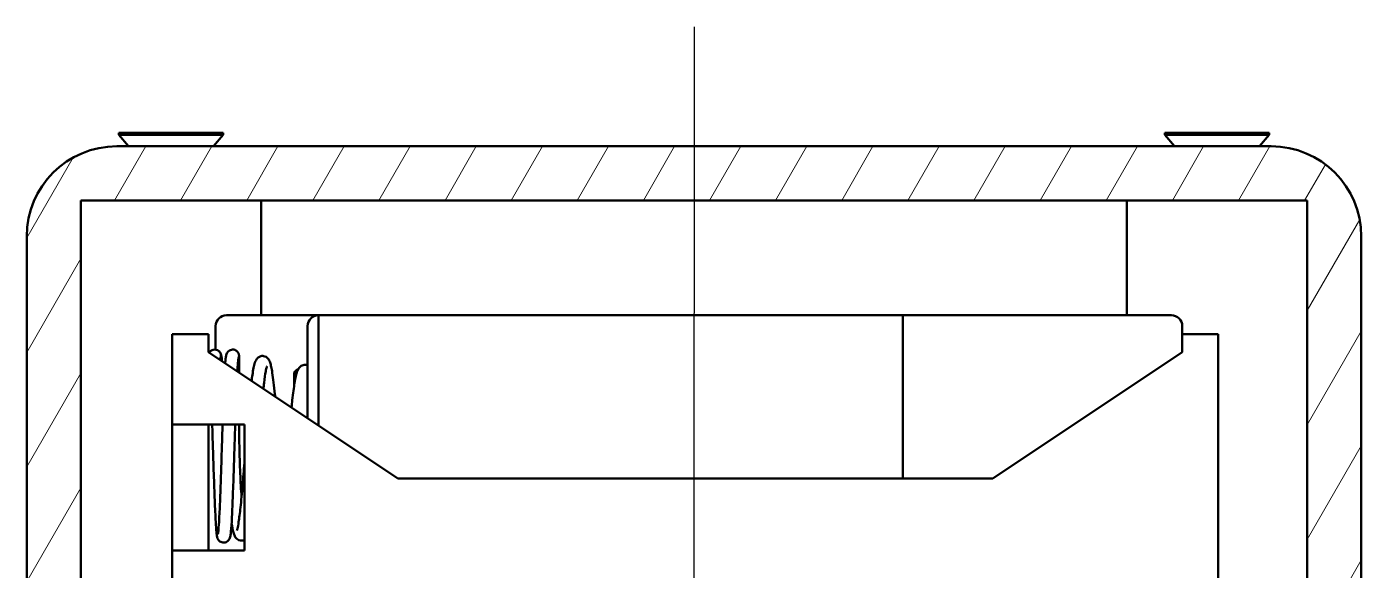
# Model space of a CAD drawing. Header units: millimetres. Extents: x 0 to 841, y 0 to 594.
# Drawn here: x 522.2 to 596.2, y 467 to 497.2 of the extents above; entities that cross this region are included whole.
import ezdxf

# ---------------------------------------------------------------- set-up
doc = ezdxf.new("R2010")
doc.units = ezdxf.units.MM
for name, color, linetype, lineweight in [('Видимый контур (ГОСТ)', 7, 'Continuous', 50), ('Осевая линия (ГОСТ)', 7, 'Continuous', 25), ('Штриховка (ГОСТ)', 7, 'Continuous', 18)]:
    doc.layers.add(name, color=color, linetype=linetype, lineweight=lineweight)

msp = doc.modelspace()

# ---------------------------------------------------------------- hatches: boundary and pattern name
at = {"layer": 'Штриховка (ГОСТ)'}
h = msp.add_hatch(dxfattribs=at)
h.set_pattern_fill('ANSI31', color=256, scale=25.4, angle=14.99998, style=0)
h.set_pattern_definition([(60, (0, 0), (-2.74963, 1.587501), [])])
edge = h.paths.add_edge_path()
edge.add_ellipse((591.244, 485.528), major_axis=(5, 0), ratio=1, start_angle=0, end_angle=90)
edge.add_line((591.244, 490.528), (527.244, 490.528))
edge.add_ellipse((527.244, 485.528), major_axis=(0, 5), ratio=1, start_angle=0, end_angle=90)
edge.add_line((522.244, 485.528), (522.244, 463.638))
edge.add_line((522.244, 463.638), (522.244, 463.528))
edge.add_line((522.244, 463.528), (523.744, 463.528))
edge.add_line((523.744, 463.528), (523.744, 465.028))
edge.add_line((523.744, 465.028), (525.228, 465.028))
edge.add_line((525.228, 465.028), (525.244, 465.028))
edge.add_line((525.244, 465.028), (525.244, 487.528))
edge.add_line((525.244, 487.528), (593.244, 487.528))
edge.add_line((593.244, 487.528), (593.244, 465.138))
edge.add_line((593.244, 465.138), (593.244, 465.028))
edge.add_line((593.244, 465.028), (594.728, 465.028))
edge.add_line((594.728, 465.028), (594.744, 465.028))
edge.add_line((594.744, 465.028), (594.744, 463.638))
edge.add_line((594.744, 463.638), (594.744, 463.528))
edge.add_line((594.744, 463.528), (596.228, 463.528))
edge.add_line((596.228, 463.528), (596.244, 463.528))
edge.add_line((596.244, 463.528), (596.244, 485.528))

# ---------------------------------------------------------------- linework, layer by layer
at = {"layer": 'Видимый контур (ГОСТ)'}
for p, q in [((533.144, 491.278), (527.344, 491.278)), ((527.344, 491.278), (527.344, 491.161)), ((527.344, 491.161), (533.144, 491.161)), ((527.887, 490.528), (527.344, 491.161)), ((532.601, 490.528), (533.144, 491.161)), ((533.144, 491.278), (533.144, 491.161)), ((591.144, 491.278), (585.344, 491.278)), ((585.344, 491.278), (585.344, 491.161)), ((585.344, 491.161), (591.144, 491.161)), ((585.887, 490.528), (585.344, 491.161)), ((590.601, 490.528), (591.144, 491.161)), ((591.144, 491.278), (591.144, 491.161)), ((527.244, 490.528), (591.244, 490.528)), ((525.244, 487.528), (525.244, 465.028)), ((593.244, 487.528), (525.244, 487.528)), ((535.244, 481.157), (535.244, 487.528)), ((583.244, 487.528), (583.244, 481.157)), ((593.244, 465.028), (593.244, 487.528)), ((522.244, 463.528), (522.244, 485.528)), ((596.244, 485.528), (596.244, 463.528)), ((538.416, 481.157), (533.316, 481.157)), ((538.416, 481.157), (538.416, 475.04)), ((570.816, 481.157), (538.416, 481.157)), ((570.816, 481.157), (580.616, 481.157)), ((570.816, 481.157), (570.816, 472.107)), ((570.816, 481.157), (585.716, 481.157)), ((580.616, 481.157), (580.616, 481.157)), ((532.716, 480.557), (532.716, 479.253)), ((537.816, 475.44), (537.816, 480.557)), ((586.316, 480.107), (586.316, 480.557)), ((530.316, 480.107), (532.316, 480.107)), ((530.316, 475.107), (530.316, 480.107)), ((532.316, 480.107), (532.316, 479.107)), ((586.316, 480.107), (588.316, 480.107)), ((586.316, 479.107), (586.316, 480.107)), ((588.316, 480.107), (588.316, 464.107)), ((532.316, 479.107), (542.816, 472.107)), ((575.816, 472.107), (586.316, 479.107)), ((537.066, 477.216), (537.066, 477.857)), ((530.316, 468.107), (530.316, 475.107)), ((534.316, 475.107), (530.316, 475.107)), ((532.316, 475.107), (532.316, 468.107)), ((534.316, 468.107), (534.316, 475.107)), ((542.816, 472.107), (575.816, 472.107)), ((530.316, 468.107), (534.316, 468.107)), ((530.316, 466.274), (530.316, 468.107))]:
    msp.add_line(p, q, dxfattribs=at)
for centre, radius, start, end in [((527.244, 485.528), 5, 90, 180), ((591.244, 485.528), 5, 0, 90), ((533.316, 480.557), 0.6, 90, 180), ((538.416, 480.557), 0.6, 90, 180), ((585.716, 480.557), 0.6, 0, 90), ((537.366, 477.857), 0.3, 106.67081, 180), ((537.526, 478.457), 0.3, 343.55109, 345.16489)]:
    msp.add_arc(centre, radius, start, end, dxfattribs=at)
for points, knots in [([(533.016, 478.907), (533.016, 479.011), (532.915, 479.22), (532.584, 479.296), (532.407, 479.162), (532.36, 479.077)], [0.001094672, 0.001094672, 0.001094672, 0.001094672, 0.001407477, 0.0017202819, 0.0020121707, 0.0020121707, 0.0020121707, 0.0020121707]), ([(532.663, 479.257), (532.663, 479.257), (532.668, 479.257), (532.678, 479.256), (532.685, 479.256), (532.714, 479.254), (532.736, 479.25), (532.799, 479.233), (532.839, 479.214), (532.899, 479.172), (532.922, 479.149), (532.96, 479.103), (532.974, 479.079), (532.997, 479.037), (533.004, 479.018), (533.02, 478.973), (533.025, 478.951), (533.045, 478.863), (533.053, 478.796), (533.066, 478.675), (533.07, 478.64), (533.073, 478.602)], [0, 0, 0, 0, 0.0008, 0.0008, 0.0032009, 0.0032009, 0.0104247, 0.0104247, 0.0246863, 0.0246863, 0.0372028, 0.0372028, 0.0507887, 0.0507887, 0.0666765, 0.0666765, 0.0943033, 0.0943033, 0.1770806, 0.1770806, 0.2076176, 0.2076176, 0.2076176, 0.2076176]), ([(533.249, 478.484), (533.257, 478.59), (533.266, 478.679), (533.283, 478.828), (533.291, 478.886), (533.312, 478.975), (533.318, 479.006), (533.35, 479.068), (533.359, 479.084), (533.381, 479.115), (533.392, 479.129), (533.426, 479.165), (533.453, 479.188), (533.516, 479.225), (533.552, 479.241), (533.614, 479.254), (533.638, 479.257), (533.663, 479.257)], [0.5807015, 0.5807015, 0.5807015, 0.5807015, 0.6549435, 0.6549435, 0.7290308, 0.7290308, 0.7661358, 0.7661358, 0.776779, 0.776779, 0.7844183, 0.7844183, 0.7968351, 0.7968351, 0.8097943, 0.8097943, 0.8179029, 0.8179029, 0.8179029, 0.8179029]), ([(534.016, 478.907), (534.016, 478.907), (534.016, 478.907), (534.016, 479.011), (533.928, 479.194), (533.744, 479.256), (533.666, 479.257)], [0, 0, 0, 0, 0.000029, 0.000029, 0.571663, 1, 1, 1, 1]), ([(533.98, 478.753), (533.98, 478.753), (533.981, 478.754), (533.981, 478.755), (533.992, 478.778), (534.001, 478.803), (534.007, 478.829), (534.01, 478.841), (534.012, 478.854), (534.014, 478.867), (534.014, 478.874), (534.015, 478.88), (534.015, 478.887), (534.016, 478.893), (534.016, 478.9), (534.016, 478.907)], [0.7098164, 0.7098164, 0.7098164, 0.7098164, 0.7142118, 0.7142118, 0.7142118, 0.8569198, 0.8569198, 0.8569198, 0.9283909, 0.9283909, 0.9283909, 0.9641756, 0.9641756, 0.9641756, 1, 1, 1, 1]), ([(534.712, 477.509), (534.727, 477.63), (534.742, 477.743), (534.801, 478.148), (534.842, 478.367), (534.916, 478.584), (534.934, 478.629), (534.982, 478.714), (535.008, 478.754), (535.085, 478.826), (535.129, 478.857), (535.242, 478.9), (535.312, 478.908), (535.43, 478.89), (535.48, 478.87), (535.564, 478.819), (535.596, 478.788), (535.652, 478.721), (535.673, 478.686), (535.727, 478.58), (535.748, 478.51), (535.773, 478.419), (535.775, 478.409), (535.785, 478.369), (535.792, 478.338), (535.821, 478.206), (535.842, 478.092), (535.911, 477.653), (535.959, 477.249), (536.012, 476.733), (536.017, 476.685), (536.022, 476.636)], [0.4145865, 0.4145865, 0.4145865, 0.4145865, 0.4702626, 0.4702626, 0.6318358, 0.6318358, 0.6783089, 0.6783089, 0.7132879, 0.7132879, 0.7400344, 0.7400344, 0.7678891, 0.7678891, 0.7913124, 0.7913124, 0.8161425, 0.8161425, 0.8487348, 0.8487348, 0.9178843, 0.9178843, 0.9260333, 0.9260333, 0.9504846, 0.9504846, 1.0239851, 1.0239851, 1.2012167, 1.2012167, 1.2192389, 1.2192389, 1.2192389, 1.2192389]), ([(533.985, 478.783), (533.985, 478.783), (533.985, 478.783), (533.985, 478.781), (533.982, 478.766), (533.971, 478.697), (533.962, 478.618), (533.943, 478.392), (533.932, 478.229), (533.921, 478.036)], [0.0823067, 0.0823067, 0.0823067, 0.0823067, 0.0846644, 0.0846644, 0.1247637, 0.1247637, 0.2093613, 0.2093613, 0.3132619, 0.3132619, 0.3132619, 0.3132619]), ([(535.57, 478.335), (535.57, 478.335), (535.57, 478.335), (535.568, 478.331), (535.56, 478.313), (535.536, 478.233), (535.515, 478.147), (535.465, 477.877), (535.434, 477.66), (535.39, 477.301), (535.377, 477.191), (535.365, 477.074)], [0.8046703, 0.8046703, 0.8046703, 0.8046703, 0.8093145, 0.8093145, 0.8534058, 0.8534058, 0.935049, 0.935049, 1.0542686, 1.0542686, 1.1028587, 1.1028587, 1.1028587, 1.1028587]), ([(536.926, 476.033), (536.941, 476.178), (536.956, 476.318), (537.012, 476.822), (537.054, 477.152), (537.14, 477.69), (537.181, 477.892), (537.257, 478.098), (537.276, 478.142), (537.327, 478.226), (537.355, 478.264), (537.43, 478.332), (537.473, 478.361), (537.584, 478.402), (537.653, 478.41), (537.751, 478.396), (537.784, 478.386), (537.814, 478.373)], [0.2283105, 0.2283105, 0.2283105, 0.2283105, 0.2786766, 0.2786766, 0.4191398, 0.4191398, 0.5638419, 0.5638419, 0.6067809, 0.6067809, 0.6390977, 0.6390977, 0.6642065, 0.6642065, 0.6918792, 0.6918792, 0.7066788, 0.7066788, 0.7066788, 0.7066788]), ([(534.019, 475.107), (534.019, 475.073), (534.02, 475.038), (534.022, 474.65), (534.026, 474.285), (534.033, 473.922)], [0.3168913, 0.3168913, 0.3168913, 0.3168913, 0.3273829, 0.3273829, 0.4363211, 0.4363211, 0.4363211, 0.4363211]), ([(533.766, 473.914), (533.749, 473.368), (533.731, 472.815), (533.697, 471.787), (533.679, 471.297), (533.645, 470.431), (533.627, 470.046), (533.592, 469.429), (533.574, 469.195), (533.545, 468.954), (533.542, 468.903), (533.502, 468.788), (533.488, 468.751), (533.441, 468.686), (533.424, 468.665), (533.375, 468.622), (533.339, 468.598), (533.264, 468.569), (533.227, 468.56), (533.147, 468.554), (533.104, 468.559), (533.027, 468.582), (532.991, 468.6), (532.929, 468.645), (532.902, 468.671), (532.866, 468.717), (532.854, 468.737), (532.835, 468.773), (532.829, 468.789), (532.812, 468.834), (532.807, 468.858), (532.786, 468.954), (532.776, 469.03), (532.752, 469.277), (532.738, 469.471), (532.706, 470.03), (532.687, 470.439), (532.651, 471.344), (532.633, 471.846), (532.598, 472.892), (532.581, 473.45), (532.563, 473.999)], [0, 0, 0, 0, 0.163721, 0.163721, 0.325882, 0.325882, 0.489962, 0.489962, 0.654918, 0.654918, 0.741722, 0.741722, 0.768834, 0.768834, 0.77985, 0.77985, 0.794334, 0.794334, 0.806661, 0.806661, 0.820466, 0.820466, 0.833813, 0.833813, 0.847634, 0.847634, 0.860039, 0.860039, 0.874173, 0.874173, 0.90451, 0.90451, 0.99544, 0.99544, 1.124281, 1.124281, 1.297804, 1.297804, 1.462827, 1.462827, 1.627509, 1.627509, 1.627509, 1.627509]), ([(532.847, 469.034), (532.847, 469.034), (532.85, 469.047), (532.859, 469.105), (532.868, 469.176), (532.889, 469.418), (532.903, 469.633), (532.934, 470.199), (532.951, 470.573), (532.984, 471.425), (533.001, 471.917), (533.033, 472.876), (533.048, 473.347), (533.063, 473.815)], [0.8794599, 0.8794599, 0.8794599, 0.8794599, 0.9172413, 0.9172413, 0.9975452, 0.9975452, 1.1309055, 1.1309055, 1.2858612, 1.2858612, 1.4468287, 1.4468287, 1.5872603, 1.5872603, 1.5872603, 1.5872603]), ([(534.033, 473.922), (534.043, 473.403), (534.059, 472.877), (534.101, 471.925), (534.127, 471.482), (534.156, 471.087)], [0, 0, 0, 0, 0.155769, 0.155769, 0.3021698, 0.3021698, 0.3021698, 0.3021698]), ([(533.894, 469.226), (533.894, 469.226), (533.895, 469.228), (533.903, 469.247), (533.914, 469.283), (533.947, 469.419), (533.972, 469.547), (534.028, 469.916), (534.062, 470.187), (534.136, 470.866), (534.177, 471.299), (534.25, 472.147), (534.283, 472.556), (534.316, 472.972)], [0.8560972, 0.8560972, 0.8560972, 0.8560972, 0.8734872, 0.8734872, 0.9318503, 0.9318503, 1.0283111, 1.0283111, 1.1607502, 1.1607502, 1.3170814, 1.3170814, 1.4440175, 1.4440175, 1.4440175, 1.4440175]), ([(534.316, 468.701), (534.306, 468.696), (534.297, 468.692), (534.227, 468.665), (534.155, 468.656), (534.036, 468.675), (533.987, 468.696), (533.905, 468.746), (533.874, 468.776), (533.818, 468.842), (533.797, 468.877), (533.746, 468.978), (533.725, 469.043), (533.668, 469.252), (533.636, 469.42), (533.603, 469.633)], [0.7536796, 0.7536796, 0.7536796, 0.7536796, 0.7585951, 0.7585951, 0.7873544, 0.7873544, 0.8105404, 0.8105404, 0.8353805, 0.8353805, 0.8685143, 0.8685143, 0.9374032, 0.9374032, 1.0596355, 1.0596355, 1.0596355, 1.0596355])]:
    msp.add_open_spline(points, degree=3, knots=knots, dxfattribs=at)
for points in [[(532.941, 478.69), (532.988, 478.751), (533.016, 478.829), (533.016, 478.907)], [(533.666, 479.257), (533.665, 479.257), (533.664, 479.257), (533.663, 479.257)], [(534.016, 478.895), (534.016, 478.861), (534.016, 478.759), (534.016, 478.592)], [(533.975, 478.743), (533.975, 478.743), (533.976, 478.744), (533.976, 478.744)], [(534.016, 478.592), (534.016, 478.44), (534.016, 478.229), (534.016, 477.973)], [(532.563, 473.999), (532.551, 474.37), (532.539, 474.744), (532.528, 475.107)], [(533.063, 473.815), (533.077, 474.247), (533.091, 474.685), (533.105, 475.107)], [(533.805, 475.107), (533.792, 474.718), (533.779, 474.314), (533.766, 473.914)]]:
    msp.add_open_spline(points, degree=3, dxfattribs=at)
at = {"layer": 'Осевая линия (ГОСТ)', "linetype": 'Continuous'}
msp.add_line((559.245, 497.156), (559.222, 372.946), dxfattribs=at)

doc.saveas('drawing.dxf')
